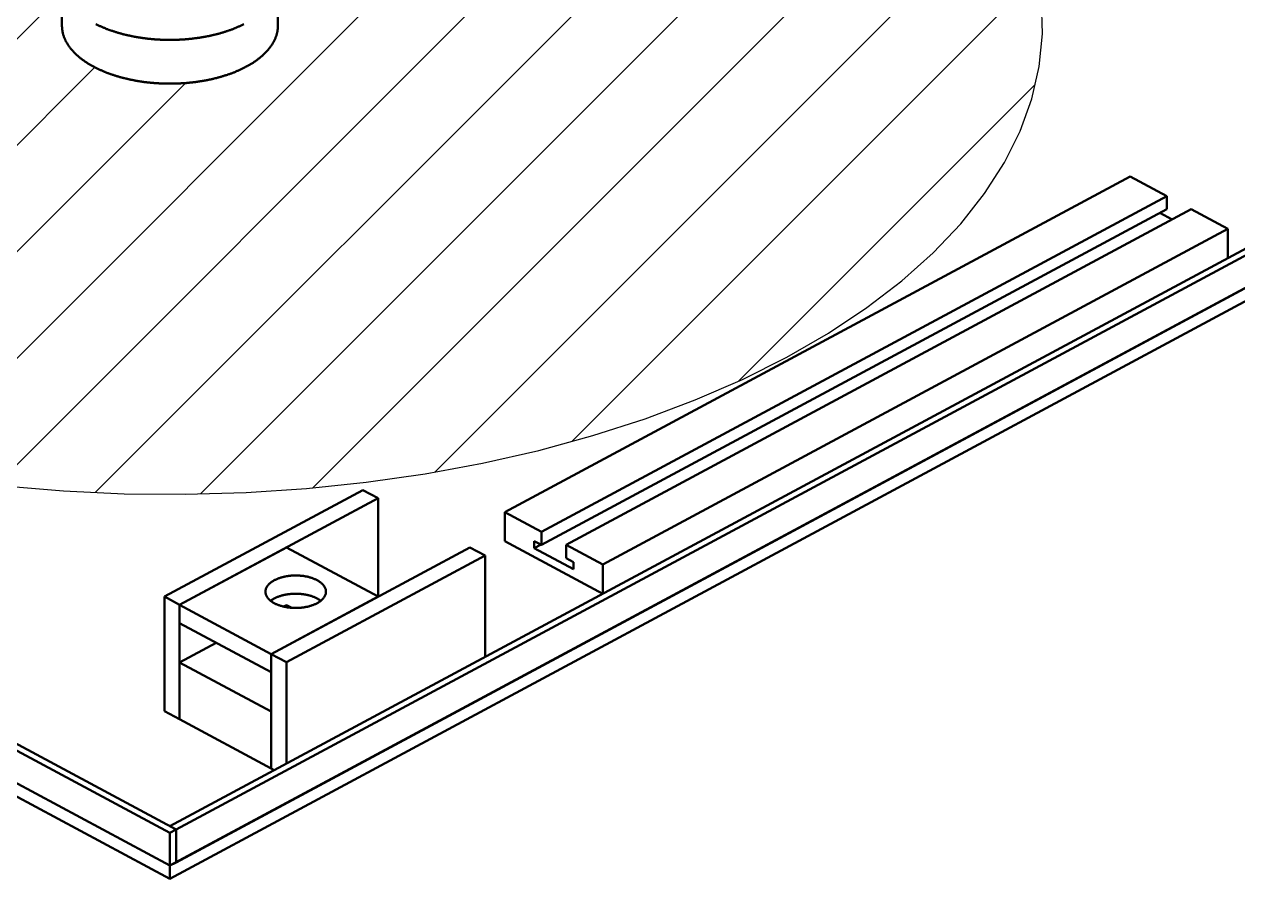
# Model space of a CAD drawing. Header units: millimetres. Extents: x 0 to 841, y 0 to 594.
# Drawn here: x 310.9 to 515.7, y 167.9 to 312.1 of the extents above; entities that cross this region are included whole.
import ezdxf

# ---------------------------------------------------------------- set-up
doc = ezdxf.new("R2010")
doc.units = ezdxf.units.MM
for name, color, linetype, lineweight in [('ACH', 7, 'CONTINUOUS', 13), ('FINA', 7, 'CONTINUOUS', 25), ('VIS', 7, 'CONTINUOUS', 50)]:
    doc.layers.add(name, color=color, linetype=linetype, lineweight=lineweight)

msp = doc.modelspace()

# ---------------------------------------------------------------- hatches: boundary and pattern name
at = {"layer": 'ACH'}
h = msp.add_hatch(dxfattribs=at)
h.set_pattern_fill('ANSI31', scale=4)
h.paths.add_polyline_path([(439.66, 255.97), (446.67, 260.01), (453.14, 264.3), (459.04, 268.82), (464.33, 273.55), (469, 278.47), (473.02, 283.55), (476.36, 288.77), (479.02, 294.1), (480.99, 299.52), (482.24, 305), (482.78, 310.51), (482.6, 316.03), (481.7, 321.53), (480.09, 326.98), (477.78, 332.36), (474.77, 337.64), (471.09, 342.79), (466.74, 347.79), (461.76, 352.62), (456.16, 357.25), (449.97, 361.66), (443.23, 365.83), (435.96, 369.73), (428.2, 373.35), (419.99, 376.67), (411.36, 379.68), (402.37, 382.35), (393.05, 384.69), (383.46, 386.67), (373.62, 388.28), (363.61, 389.52), (353.45, 390.38), (343.21, 390.87), (332.93, 390.96), (322.66, 390.67), (312.46, 390), (302.36, 388.95), (292.43, 387.52), (282.71, 385.72), (273.25, 383.56), (264.09, 381.06), (255.28, 378.22), (246.85, 375.05), (238.86, 371.58), (231.34, 367.81), (224.33, 363.77), (217.86, 359.48), (211.96, 354.96), (206.67, 350.23), (202, 345.31), (197.98, 340.23), (194.64, 335.01), (191.98, 329.68), (190.01, 324.26), (188.76, 318.78), (188.22, 313.27), (188.4, 307.75), (189.3, 302.25), (190.91, 296.8), (193.22, 291.42), (196.23, 286.14), (199.91, 280.99), (204.26, 275.99), (209.24, 271.16), (214.84, 266.53), (221.03, 262.12), (227.77, 257.95), (235.04, 254.05), (242.8, 250.43), (251.01, 247.11), (259.64, 244.1), (268.63, 241.43), (277.95, 239.09), (287.54, 237.11), (297.38, 235.5), (307.39, 234.26), (317.55, 233.4), (327.79, 232.91), (338.07, 232.82), (348.34, 233.11), (358.54, 233.78), (368.64, 234.83), (378.57, 236.26), (388.29, 238.06), (397.75, 240.22), (406.91, 242.72), (415.72, 245.56), (424.15, 248.73), (432.14, 252.2)])
h.paths.add_polyline_path([(335.82, 301.95), (334.53, 301.96), (333.24, 302.02), (331.97, 302.13), (330.71, 302.28), (329.47, 302.49), (328.26, 302.74), (327.09, 303.03), (325.96, 303.37), (324.88, 303.74), (323.84, 304.16), (322.87, 304.62), (321.95, 305.11), (321.11, 305.63), (320.33, 306.19), (319.62, 306.77), (319, 307.38), (318.45, 308), (317.99, 308.65), (317.61, 309.32), (317.32, 309.99), (317.12, 310.68), (317, 311.37), (316.98, 312.06), (317.05, 312.76), (317.21, 313.45), (317.45, 314.13), (327.05, 336.86), (327.33, 337.33), (327.7, 337.77), (328.16, 338.2), (328.7, 338.6), (329.31, 338.96), (329.99, 339.29), (330.73, 339.58), (331.53, 339.83), (332.36, 340.03), (333.24, 340.18), (334.13, 340.28), (335.04, 340.33), (335.96, 340.33), (336.87, 340.28), (337.76, 340.18), (338.64, 340.03), (339.47, 339.83), (340.27, 339.58), (341.01, 339.29), (341.69, 338.96), (342.3, 338.6), (342.84, 338.2), (343.3, 337.77), (343.67, 337.33), (343.95, 336.86), (353.68, 313.79), (353.88, 313.1), (354, 312.41), (354.02, 311.72), (353.95, 311.02), (353.79, 310.33), (353.55, 309.65), (353.21, 308.98), (352.79, 308.33), (352.29, 307.69), (351.7, 307.07), (351.03, 306.47), (350.29, 305.91), (349.48, 305.37), (348.6, 304.86), (347.65, 304.39), (346.65, 303.95), (345.59, 303.55), (344.48, 303.19), (343.33, 302.88), (342.14, 302.61), (340.92, 302.38), (339.67, 302.2), (338.4, 302.07), (337.11, 301.98)], flags=16)

# ---------------------------------------------------------------- linework, layer by layer
at = {"layer": 'FINA'}
msp.add_lwpolyline([(307.39, 234.26), (317.55, 233.4), (327.79, 232.91), (338.07, 232.82), (348.34, 233.11), (358.54, 233.78), (368.64, 234.83), (378.57, 236.26), (388.29, 238.06), (397.75, 240.22), (406.91, 242.72), (415.72, 245.56), (424.15, 248.73), (432.14, 252.2), (439.66, 255.97), (446.67, 260.01), (453.14, 264.3), (459.04, 268.82), (464.33, 273.55), (469, 278.47), (473.02, 283.55), (476.36, 288.77), (479.02, 294.1), (480.99, 299.52), (482.24, 305), (482.78, 310.51), (482.6, 316.03)], dxfattribs=at)
at = {"layer": 'VIS'}
for points in [[(72.53, 317.98), (336.53, 176.24)], [(317.27, 319.27), (317.27, 311.89)], [(353.73, 319.27), (353.73, 311.89)], [(71.5, 317.43), (335.5, 175.69)], [(335.5, 176.79), (597.44, 317.43)], [(336.53, 176.24), (598.47, 316.87)], [(71.5, 311.89), (335.5, 170.15)], [(71.5, 311.89), (335.5, 170.15)], [(317.27, 311.89), (317.27, 311.77), (317.28, 311.65), (317.28, 311.53), (317.29, 311.41), (317.3, 311.29), (317.32, 311.17), (317.34, 311.05), (317.36, 310.93), (317.38, 310.82), (317.41, 310.7), (317.43, 310.58), (317.46, 310.46), (317.5, 310.35), (317.53, 310.23), (317.57, 310.12), (317.61, 310.01), (317.65, 309.89), (317.7, 309.78), (317.74, 309.67), (317.79, 309.56), (317.84, 309.45), (317.9, 309.34), (317.95, 309.24), (318.01, 309.13), (318.07, 309.03), (318.13, 308.92), (318.19, 308.82), (318.25, 308.72), (318.32, 308.62), (318.39, 308.52), (318.46, 308.42), (318.53, 308.32), (318.6, 308.22), (318.67, 308.13), (318.74, 308.03), (318.82, 307.94), (318.9, 307.85), (318.98, 307.76), (319.05, 307.67), (319.14, 307.58), (319.22, 307.49), (319.3, 307.4), (319.38, 307.32), (319.47, 307.23), (319.55, 307.15), (319.64, 307.06), (319.73, 306.98), (319.82, 306.9), (319.91, 306.82), (320, 306.74), (320.09, 306.66), (320.18, 306.58), (320.27, 306.51), (320.37, 306.43), (320.46, 306.36), (320.56, 306.28), (320.65, 306.21), (320.75, 306.14), (320.85, 306.07), (320.94, 306), (321.04, 305.93), (321.14, 305.86), (321.24, 305.79), (321.34, 305.73), (321.44, 305.66), (321.54, 305.59), (321.64, 305.53), (321.75, 305.47), (321.85, 305.4), (321.95, 305.34), (322.05, 305.28), (322.16, 305.22), (322.26, 305.16), (322.37, 305.1), (322.47, 305.04), (322.58, 304.99), (322.69, 304.93), (322.79, 304.87), (322.9, 304.82), (323.01, 304.76), (323.11, 304.71), (323.22, 304.66), (323.33, 304.6), (323.44, 304.55), (323.55, 304.5), (323.66, 304.45), (323.76, 304.4), (323.87, 304.35), (323.98, 304.3), (324.1, 304.25), (324.21, 304.21), (324.32, 304.16), (324.43, 304.11), (324.54, 304.07), (324.65, 304.02), (324.76, 303.98), (324.87, 303.94), (324.99, 303.89), (325.1, 303.85), (325.21, 303.81), (325.33, 303.77), (325.44, 303.73), (325.55, 303.69), (325.67, 303.65), (325.78, 303.61), (325.89, 303.57), (326.01, 303.53), (326.12, 303.5), (326.24, 303.46), (326.35, 303.42), (326.47, 303.39), (326.58, 303.35), (326.7, 303.32), (326.81, 303.29), (326.93, 303.25), (327.04, 303.22), (327.16, 303.19), (327.28, 303.16), (327.39, 303.12), (327.51, 303.09), (327.62, 303.06), (327.74, 303.03), (327.86, 303), (327.97, 302.98), (328.09, 302.95), (328.21, 302.92), (328.33, 302.89), (328.44, 302.87), (328.56, 302.84), (328.68, 302.81), (328.79, 302.79), (328.91, 302.76), (329.03, 302.74), (329.15, 302.72), (329.27, 302.69), (329.38, 302.67), (329.5, 302.65), (329.62, 302.63), (329.74, 302.6), (329.86, 302.58), (329.98, 302.56), (330.09, 302.54), (330.21, 302.52), (330.33, 302.5), (330.45, 302.49), (330.57, 302.47), (330.69, 302.45), (330.81, 302.43), (330.93, 302.42), (331.05, 302.4), (331.17, 302.38), (331.28, 302.37), (331.4, 302.35), (331.52, 302.34), (331.64, 302.32), (331.76, 302.31), (331.88, 302.3), (332, 302.28), (332.12, 302.27), (332.24, 302.26), (332.36, 302.25), (332.48, 302.24), (332.6, 302.23), (332.72, 302.22), (332.84, 302.21), (332.96, 302.2), (333.08, 302.19), (333.2, 302.18), (333.32, 302.17), (333.44, 302.17), (333.56, 302.16), (333.68, 302.15), (333.8, 302.15), (333.92, 302.14), (334.04, 302.13), (334.16, 302.13), (334.28, 302.12), (334.4, 302.12), (334.52, 302.12), (334.64, 302.11), (334.76, 302.11), (334.88, 302.11), (335, 302.11), (335.12, 302.1), (335.24, 302.1), (335.36, 302.1), (335.48, 302.1), (335.6, 302.1), (335.72, 302.1), (335.84, 302.1), (335.96, 302.11), (336.08, 302.11), (336.2, 302.11), (336.32, 302.11), (336.44, 302.12), (336.56, 302.12), (336.69, 302.12), (336.81, 302.13), (336.93, 302.13), (337.05, 302.14), (337.17, 302.14), (337.29, 302.15), (337.41, 302.16), (337.53, 302.16), (337.65, 302.17), (337.77, 302.18), (337.89, 302.19), (338.01, 302.2), (338.13, 302.2), (338.25, 302.21), (338.37, 302.22), (338.49, 302.23), (338.61, 302.25), (338.73, 302.26), (338.84, 302.27), (338.96, 302.28), (339.08, 302.29), (339.2, 302.31), (339.32, 302.32), (339.44, 302.33), (339.56, 302.35), (339.68, 302.36), (339.8, 302.38), (339.92, 302.39), (340.04, 302.41), (340.16, 302.43), (340.28, 302.44), (340.4, 302.46), (340.51, 302.48), (340.63, 302.5), (340.75, 302.52), (340.87, 302.54), (340.99, 302.56), (341.11, 302.58), (341.23, 302.6), (341.35, 302.62), (341.46, 302.64), (341.58, 302.66), (341.7, 302.69), (341.82, 302.71), (341.94, 302.73), (342.05, 302.76), (342.17, 302.78), (342.29, 302.81), (342.41, 302.83), (342.52, 302.86), (342.64, 302.88), (342.76, 302.91), (342.88, 302.94), (342.99, 302.97), (343.11, 303), (343.23, 303.02), (343.34, 303.05), (343.46, 303.08), (343.58, 303.12), (343.69, 303.15), (343.81, 303.18), (343.92, 303.21), (344.04, 303.24), (344.15, 303.28), (344.27, 303.31), (344.39, 303.34), (344.5, 303.38), (344.62, 303.41), (344.73, 303.45), (344.84, 303.49), (344.96, 303.52), (345.07, 303.56), (345.19, 303.6), (345.3, 303.64), (345.42, 303.68), (345.53, 303.72), (345.64, 303.76), (345.76, 303.8), (345.87, 303.84), (345.98, 303.88), (346.09, 303.92), (346.21, 303.97), (346.32, 304.01), (346.43, 304.06), (346.54, 304.1), (346.65, 304.15), (346.76, 304.19), (346.87, 304.24), (346.98, 304.29), (347.09, 304.34), (347.2, 304.39), (347.31, 304.44), (347.42, 304.49), (347.53, 304.54), (347.64, 304.59), (347.75, 304.64), (347.86, 304.69), (347.96, 304.75), (348.07, 304.8), (348.18, 304.86), (348.28, 304.91), (348.39, 304.97)], [(323.01, 312.15), (323.11, 312.09), (323.22, 312.04), (323.33, 311.99), (323.44, 311.93), (323.55, 311.88), (323.66, 311.83), (323.76, 311.78), (323.87, 311.73), (323.98, 311.68), (324.1, 311.64), (324.21, 311.59), (324.32, 311.54), (324.43, 311.5), (324.54, 311.45), (324.65, 311.41), (324.76, 311.36), (324.87, 311.32), (324.99, 311.28), (325.1, 311.23), (325.21, 311.19), (325.33, 311.15), (325.44, 311.11), (325.55, 311.07), (325.67, 311.03), (325.78, 310.99), (325.89, 310.95), (326.01, 310.92), (326.12, 310.88), (326.24, 310.84), (326.35, 310.81), (326.47, 310.77), (326.58, 310.74), (326.7, 310.7), (326.81, 310.67), (326.93, 310.63), (327.04, 310.6), (327.16, 310.57), (327.28, 310.54), (327.39, 310.51), (327.51, 310.48), (327.62, 310.45), (327.74, 310.42), (327.86, 310.39), (327.97, 310.36), (328.09, 310.33), (328.21, 310.3), (328.33, 310.27), (328.44, 310.25), (328.56, 310.22), (328.68, 310.2), (328.79, 310.17), (328.91, 310.15), (329.03, 310.12), (329.15, 310.1), (329.27, 310.07), (329.38, 310.05), (329.5, 310.03), (329.62, 310.01), (329.74, 309.99), (329.86, 309.97), (329.98, 309.94), (330.09, 309.92), (330.21, 309.91), (330.33, 309.89), (330.45, 309.87), (330.57, 309.85), (330.69, 309.83), (330.81, 309.81), (330.93, 309.8), (331.05, 309.78), (331.17, 309.77), (331.28, 309.75), (331.4, 309.74), (331.52, 309.72), (331.64, 309.71), (331.76, 309.69), (331.88, 309.68), (332, 309.67), (332.12, 309.65), (332.24, 309.64), (332.36, 309.63), (332.48, 309.62), (332.6, 309.61), (332.72, 309.6), (332.84, 309.59), (332.96, 309.58), (333.08, 309.57), (333.2, 309.56), (333.32, 309.56), (333.44, 309.55), (333.56, 309.54), (333.68, 309.53), (333.8, 309.53), (333.92, 309.52), (334.04, 309.52), (334.16, 309.51), (334.28, 309.51), (334.4, 309.5), (334.52, 309.5), (334.64, 309.5), (334.76, 309.49), (334.88, 309.49), (335, 309.49), (335.12, 309.49), (335.24, 309.49), (335.36, 309.49), (335.48, 309.48), (335.6, 309.48), (335.72, 309.49), (335.84, 309.49), (335.96, 309.49), (336.08, 309.49), (336.2, 309.49), (336.32, 309.49), (336.44, 309.5), (336.56, 309.5), (336.69, 309.51), (336.81, 309.51), (336.93, 309.51), (337.05, 309.52), (337.17, 309.53), (337.29, 309.53), (337.41, 309.54), (337.53, 309.55), (337.65, 309.55), (337.77, 309.56), (337.89, 309.57), (338.01, 309.58), (338.13, 309.59), (338.25, 309.6), (338.37, 309.61), (338.49, 309.62), (338.61, 309.63), (338.73, 309.64), (338.84, 309.65), (338.96, 309.66), (339.08, 309.68), (339.2, 309.69), (339.32, 309.7), (339.44, 309.72), (339.56, 309.73), (339.68, 309.75), (339.8, 309.76), (339.92, 309.78), (340.04, 309.79), (340.16, 309.81), (340.28, 309.83), (340.4, 309.84), (340.51, 309.86), (340.63, 309.88), (340.75, 309.9), (340.87, 309.92), (340.99, 309.94), (341.11, 309.96), (341.23, 309.98), (341.35, 310), (341.46, 310.02), (341.58, 310.05), (341.7, 310.07), (341.82, 310.09), (341.94, 310.11), (342.05, 310.14), (342.17, 310.16), (342.29, 310.19), (342.41, 310.21), (342.52, 310.24), (342.64, 310.27), (342.76, 310.29), (342.88, 310.32), (342.99, 310.35), (343.11, 310.38), (343.23, 310.41), (343.34, 310.44), (343.46, 310.47), (343.58, 310.5), (343.69, 310.53), (343.81, 310.56), (343.92, 310.59), (344.04, 310.62), (344.15, 310.66), (344.27, 310.69), (344.39, 310.73), (344.5, 310.76), (344.62, 310.8), (344.73, 310.83), (344.84, 310.87), (344.96, 310.91), (345.07, 310.94), (345.19, 310.98), (345.3, 311.02), (345.42, 311.06), (345.53, 311.1), (345.64, 311.14), (345.76, 311.18), (345.87, 311.22), (345.98, 311.26), (346.09, 311.31), (346.21, 311.35), (346.32, 311.39), (346.43, 311.44), (346.54, 311.48), (346.65, 311.53), (346.76, 311.58), (346.87, 311.62), (346.98, 311.67), (347.09, 311.72), (347.2, 311.77), (347.31, 311.82), (347.42, 311.87), (347.53, 311.92), (347.64, 311.97), (347.75, 312.02), (347.86, 312.08), (347.96, 312.13)], [(335.5, 170.15), (599.5, 311.89)], [(348.39, 304.97), (348.5, 305.03), (348.6, 305.08), (348.71, 305.14), (348.81, 305.2), (348.92, 305.26), (349.02, 305.33), (349.12, 305.39), (349.23, 305.45), (349.33, 305.51), (349.43, 305.58), (349.53, 305.64), (349.64, 305.71), (349.74, 305.78), (349.84, 305.84), (349.94, 305.91), (350.03, 305.98), (350.13, 306.05), (350.23, 306.12), (350.33, 306.2), (350.42, 306.27), (350.52, 306.34), (350.61, 306.42), (350.71, 306.49), (350.8, 306.57), (350.89, 306.65), (350.98, 306.72), (351.08, 306.8), (351.17, 306.88), (351.26, 306.97), (351.34, 307.05), (351.43, 307.13), (351.52, 307.22), (351.6, 307.3), (351.69, 307.39), (351.77, 307.48), (351.85, 307.56), (351.93, 307.65), (352.01, 307.74), (352.09, 307.84), (352.17, 307.93), (352.25, 308.02), (352.32, 308.12), (352.39, 308.21), (352.47, 308.31), (352.54, 308.41), (352.61, 308.51), (352.67, 308.61), (352.74, 308.71), (352.8, 308.81), (352.87, 308.91), (352.93, 309.02), (352.99, 309.12), (353.04, 309.23), (353.1, 309.34), (353.15, 309.44), (353.2, 309.55), (353.25, 309.66), (353.3, 309.77), (353.34, 309.89), (353.39, 310), (353.43, 310.11), (353.47, 310.23), (353.5, 310.34), (353.53, 310.46), (353.57, 310.58), (353.59, 310.69), (353.62, 310.81), (353.64, 310.93), (353.66, 311.05), (353.68, 311.17), (353.7, 311.29), (353.71, 311.41), (353.72, 311.53), (353.72, 311.65), (353.73, 311.77), (353.73, 311.89)], [(71.5, 309.68), (335.5, 167.94)], [(335.5, 167.94), (599.5, 309.68)], [(336.53, 170.7), (598.47, 311.34)], [(392.05, 229.79), (497.57, 286.45)], [(497.57, 286.45), (503.76, 283.13)], [(398.24, 226.47), (503.76, 283.13)], [(503.76, 283.13), (503.76, 280.91)], [(398.24, 224.26), (503.76, 280.91)], [(402.36, 224.26), (507.89, 280.91)], [(507.89, 280.91), (514.07, 277.59)], [(502.62, 280.3), (504.68, 279.19)], [(408.55, 220.94), (514.07, 277.59)], [(514.07, 272.67), (514.07, 277.59)], [(334.56, 215.54), (368.07, 233.53)], [(370.65, 232.15), (368.07, 233.53)], [(337.14, 214.15), (370.65, 232.15)], [(370.65, 215.54), (370.65, 232.15)], [(392.05, 224.87), (392.05, 229.79)], [(392.05, 229.79), (398.24, 226.47)], [(398.24, 226.47), (398.24, 224.26)], [(337.14, 214.15), (355.18, 223.84)], [(352.61, 205.85), (386.12, 223.84)], [(370.65, 215.54), (355.18, 223.84)], [(388.7, 222.46), (386.12, 223.84)], [(392.05, 224.87), (408.55, 216.01)], [(397, 224.92), (397, 223.69)], [(397, 224.92), (398.24, 224.26)], [(397, 223.69), (398.15, 224.31)], [(397, 223.69), (403.6, 220.15)], [(402.36, 224.26), (408.55, 220.94)], [(402.36, 224.26), (402.36, 222.04)], [(355.18, 204.46), (388.7, 222.46)], [(388.7, 205.36), (388.7, 222.46)], [(402.36, 222.04), (403.6, 221.38)], [(403.6, 221.38), (403.6, 220.15)], [(408.55, 216.01), (408.55, 220.94)], [(351.63, 216.37), (351.63, 216.49), (351.65, 216.61), (351.67, 216.73), (351.7, 216.84), (351.75, 216.96), (351.8, 217.07), (351.85, 217.17), (351.92, 217.28), (351.98, 217.38), (352.06, 217.47), (352.14, 217.56), (352.22, 217.65), (352.31, 217.74), (352.4, 217.82), (352.49, 217.89), (352.59, 217.97), (352.68, 218.04), (352.78, 218.11), (352.89, 218.17), (352.99, 218.23), (353.09, 218.29), (353.2, 218.35), (353.31, 218.4), (353.42, 218.45), (353.53, 218.5), (353.64, 218.55), (353.75, 218.59), (353.87, 218.64), (353.98, 218.68), (354.1, 218.72), (354.21, 218.75), (354.33, 218.79), (354.44, 218.82), (354.56, 218.85), (354.68, 218.88), (354.8, 218.9), (354.91, 218.93), (355.03, 218.95), (355.15, 218.97), (355.27, 218.99), (355.39, 219.01), (355.51, 219.03), (355.63, 219.04), (355.75, 219.06), (355.87, 219.07), (355.99, 219.08), (356.11, 219.09), (356.23, 219.1), (356.35, 219.1), (356.47, 219.11), (356.59, 219.11), (356.72, 219.11), (356.84, 219.11), (356.96, 219.11), (357.08, 219.1), (357.2, 219.1), (357.32, 219.09), (357.44, 219.08), (357.56, 219.07), (357.68, 219.06), (357.8, 219.05), (357.92, 219.03), (358.04, 219.02), (358.16, 219), (358.28, 218.98), (358.4, 218.96), (358.52, 218.94), (358.64, 218.91), (358.75, 218.88), (358.87, 218.86), (358.99, 218.83), (359.11, 218.79), (359.22, 218.76), (359.34, 218.72), (359.45, 218.69), (359.57, 218.65), (359.68, 218.61), (359.79, 218.56), (359.9, 218.51), (360.01, 218.47), (360.12, 218.42), (360.23, 218.36), (360.34, 218.31)], [(360.34, 218.31), (360.45, 218.25), (360.55, 218.18), (360.66, 218.12), (360.76, 218.05), (360.86, 217.98), (360.95, 217.91), (361.05, 217.83), (361.14, 217.75), (361.23, 217.66), (361.31, 217.58), (361.39, 217.48), (361.47, 217.39), (361.54, 217.29), (361.6, 217.18), (361.66, 217.08), (361.71, 216.96), (361.76, 216.85), (361.79, 216.73), (361.81, 216.61), (361.83, 216.49), (361.84, 216.37)], [(337.14, 214.15), (334.56, 215.54)], [(334.56, 196.22), (334.56, 215.54)], [(361.84, 216.37), (361.83, 216.25), (361.82, 216.13), (361.79, 216.01), (361.76, 215.9), (361.72, 215.78), (361.67, 215.67), (361.61, 215.57), (361.55, 215.47), (361.48, 215.37), (361.41, 215.27), (361.33, 215.18), (361.25, 215.09), (361.16, 215.01), (361.07, 214.93), (360.98, 214.85), (360.89, 214.78), (360.79, 214.71), (360.69, 214.64), (360.59, 214.57), (360.49, 214.51), (360.38, 214.45), (360.28, 214.4), (360.17, 214.34), (360.06, 214.29), (359.95, 214.24), (359.84, 214.2), (359.73, 214.15), (359.62, 214.11), (359.5, 214.07), (359.39, 214.03), (359.28, 213.99), (359.16, 213.96), (359.05, 213.93), (358.93, 213.9), (358.81, 213.87), (358.7, 213.84), (358.58, 213.81), (358.46, 213.79), (358.34, 213.77), (358.22, 213.75), (358.11, 213.73), (357.99, 213.71), (357.87, 213.7), (357.75, 213.68), (357.63, 213.67), (357.51, 213.66), (357.39, 213.65), (357.27, 213.64), (357.15, 213.64), (357.03, 213.63), (356.91, 213.63), (356.79, 213.63), (356.67, 213.63), (356.55, 213.63), (356.43, 213.63), (356.31, 213.64), (356.19, 213.64), (356.07, 213.65), (355.95, 213.66), (355.83, 213.67), (355.71, 213.68), (355.59, 213.7), (355.47, 213.71), (355.36, 213.73), (355.24, 213.75), (355.12, 213.77), (355, 213.79), (354.88, 213.81), (354.77, 213.84), (354.65, 213.87), (354.53, 213.9), (354.42, 213.93), (354.3, 213.96), (354.19, 213.99), (354.07, 214.03), (353.96, 214.07), (353.84, 214.11), (353.73, 214.15), (353.62, 214.2), (353.51, 214.24), (353.4, 214.29), (353.29, 214.34), (353.18, 214.4), (353.08, 214.45), (352.97, 214.51), (352.87, 214.57), (352.77, 214.64), (352.67, 214.71), (352.57, 214.78), (352.48, 214.85), (352.39, 214.93), (352.3, 215.01), (352.21, 215.09), (352.13, 215.18), (352.05, 215.27), (351.98, 215.37), (351.91, 215.47), (351.85, 215.57), (351.79, 215.67), (351.74, 215.78), (351.7, 215.9), (351.67, 216.01), (351.65, 216.13), (351.63, 216.25), (351.63, 216.37)], [(352.51, 214.83), (352.6, 214.9), (352.7, 214.97), (352.8, 215.04), (352.9, 215.1), (353.01, 215.17), (353.11, 215.22), (353.22, 215.28), (353.33, 215.33), (353.44, 215.39), (353.55, 215.43), (353.66, 215.48), (353.77, 215.52), (353.88, 215.57), (354, 215.61), (354.11, 215.64), (354.23, 215.68), (354.34, 215.71), (354.46, 215.75), (354.57, 215.78), (354.69, 215.8), (354.81, 215.83), (354.93, 215.86), (355.05, 215.88), (355.16, 215.9), (355.28, 215.92), (355.4, 215.94), (355.52, 215.96), (355.64, 215.97), (355.76, 215.98), (355.88, 215.99), (356, 216), (356.12, 216.01), (356.24, 216.02), (356.36, 216.03), (356.48, 216.03), (356.6, 216.03), (356.73, 216.03), (356.85, 216.03), (356.97, 216.03), (357.09, 216.03), (357.21, 216.02), (357.33, 216.01), (357.45, 216.01), (357.57, 216), (357.69, 215.98), (357.81, 215.97), (357.93, 215.96), (358.05, 215.94), (358.17, 215.92), (358.29, 215.9), (358.4, 215.88), (358.52, 215.86), (358.64, 215.83), (358.76, 215.81), (358.88, 215.78), (358.99, 215.75), (359.11, 215.72), (359.22, 215.68), (359.34, 215.65), (359.45, 215.61), (359.57, 215.57), (359.68, 215.53), (359.79, 215.48), (359.91, 215.44), (360.02, 215.39), (360.12, 215.34), (360.23, 215.29), (360.34, 215.23)], [(352.61, 205.85), (370.65, 215.54)], [(360.34, 215.23), (360.45, 215.17), (360.55, 215.11), (360.66, 215.04), (360.76, 214.98), (360.86, 214.9), (360.96, 214.83)], [(337.14, 194.84), (337.14, 214.15)], [(352.61, 205.85), (337.14, 214.15)], [(337.14, 211.08), (337.14, 214.15)], [(354.69, 213.86), (355.18, 214.12)], [(356.06, 213.65), (355.18, 214.12)], [(352.61, 202.77), (337.14, 211.08)], [(337.14, 204.43), (343.32, 207.76)], [(355.18, 204.46), (352.61, 205.85)], [(352.61, 186.53), (352.61, 205.85)], [(352.61, 202.77), (352.61, 205.85)], [(352.61, 196.13), (337.14, 204.43)], [(337.14, 194.84), (337.14, 204.43)], [(355.18, 187.36), (355.18, 204.46)], [(337.14, 194.84), (334.56, 196.22)], [(352.61, 186.53), (337.14, 194.84)], [(352.61, 186.53), (352.61, 196.13)], [(353.12, 186.25), (352.61, 186.53)], [(335.5, 176.79), (336.53, 176.24)], [(335.5, 175.69), (336.53, 176.24)], [(336.53, 170.7), (336.53, 176.24)], [(336.53, 170.7), (336.53, 176.24)], [(335.5, 170.15), (335.5, 175.69)], [(335.5, 170.15), (336.53, 170.7)], [(335.5, 167.94), (335.5, 170.15)]]:
    msp.add_lwpolyline(points, dxfattribs=at)

doc.saveas('drawing.dxf')
